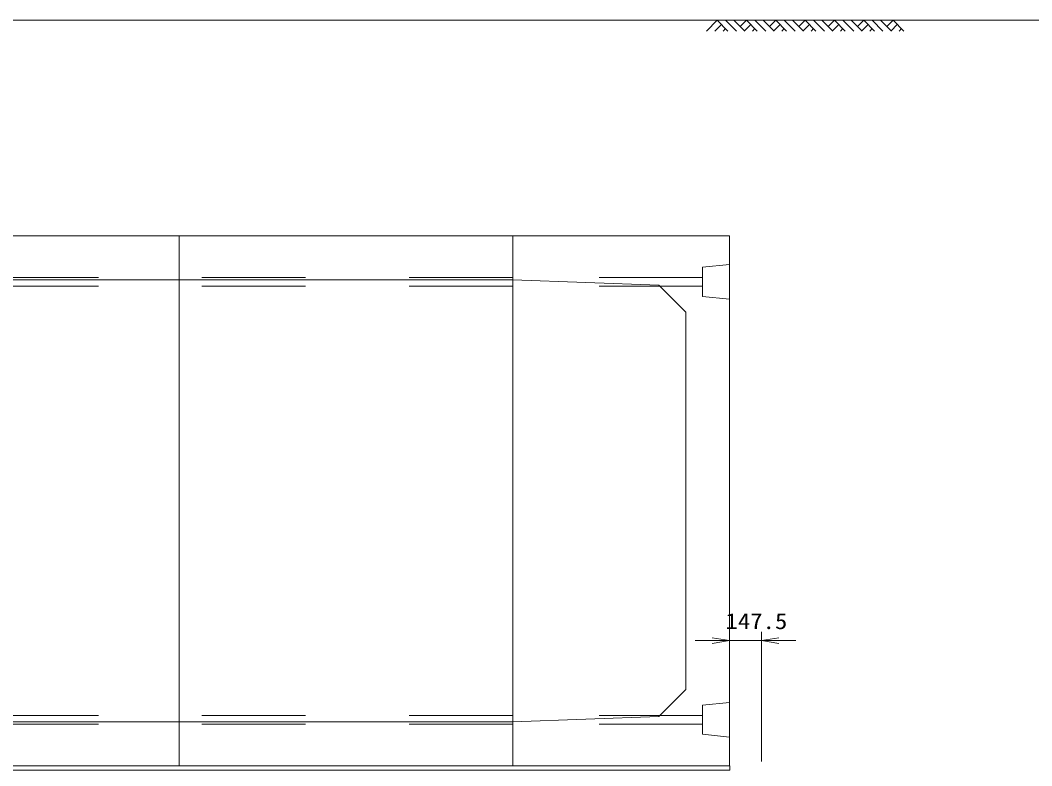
# Model space of a CAD drawing. Units: millimetres at full size; details may follow other scales. Extents: x 0 to 33600, y -111040 to -87280.
# Drawn here: x 25288 to 29975, y -95486 to -92030 of the extents above; entities that cross this region are included whole.
import ezdxf
from ezdxf.enums import TextEntityAlignment as Align

# ---------------------------------------------------------------- set-up
doc = ezdxf.new("R2010")
doc.units = ezdxf.units.MM
doc.header["$LTSCALE"] = 80.0044
doc.linetypes.add('DASHED_SPACED', pattern=[12, 6, -6])
for name, color, linetype, lineweight in [('0_2', 4, 'Continuous', 13), ('寸法', 6, 'Continuous', 13), ('ﾊｯﾁﾝｸﾞ', 4, 'Continuous', 9)]:
    doc.layers.add(name, color=color, linetype=linetype, lineweight=lineweight)
doc.styles.add('ＭＳ ゴシック', font='')
doc.styles.get('ＭＳ ゴシック').set_extended_font_data('MS Gothic')

# ---------------------------------------------------------------- blocks, each defined once
blk = doc.blocks.new('open_arrow')
at = {"color": 0, "linetype": 'Continuous', "lineweight": -2}
blk.add_lwpolyline([(7.5, 1.25), (0, 0), (7.5, -1.25)], dxfattribs=at)

msp = doc.modelspace()

# ---------------------------------------------------------------- linework, layer by layer
at = {"layer": '0_2'}
msp.add_line((30725, -92030), (14500, -92030), dxfattribs=at)
at = {"layer": '0_2', "linetype": 'DASHED_SPACED'}
for p, q in [((27570, -93223), (22935, -93223)), ((28450, -93223), (27570, -93223)), ((27570, -93263), (22935, -93263)), ((28450, -93263), (27570, -93263)), ((27570, -95253), (22935, -95253)), ((28450, -95253), (27570, -95253)), ((27570, -95293), (22935, -95293)), ((28450, -95293), (27570, -95293))]:
    msp.add_line(p, q, dxfattribs=at)
at = {"layer": '0_2', "color": 3}
for p, q in [((27570, -93233), (22935, -93233)), ((27570, -95283), (22935, -95283))]:
    msp.add_line(p, q, dxfattribs=at)
for points in [[(26025, -95486), (24480, -95486), (24480, -93030), (26025, -93030)], [(27570, -95486), (26025, -95486), (26025, -93030), (27570, -93030)], [(27570, -93030), (28575, -93030), (28575, -95486), (27570, -95486)]]:
    msp.add_lwpolyline(points, close=True, dxfattribs=at)
at = {"layer": '0_2', "linetype": 'DASHED_SPACED'}
for points in [[(28575, -93323), (28450, -93310.5), (28450, -93175.5), (28575, -93163)], [(28575, -95193), (28450, -95205.5), (28450, -95340.5), (28575, -95353)]]:
    msp.add_lwpolyline(points, close=True, dxfattribs=at)
at = {"layer": '0_2', "color": 3}
msp.add_lwpolyline([(27570, -93233), (28247, -93258), (28372, -93383), (28372, -95133), (28247, -95258), (27570, -95283)], dxfattribs=at)
at = {"layer": '寸法'}
for p, q in [((28575, -95446), (28575, -94866)), ((28722.5, -95466), (28722.5, -94866)), ((28415, -94906), (28882.5, -94906))]:
    msp.add_line(p, q, dxfattribs=at)
at = {"layer": 'ﾊｯﾁﾝｸﾞ'}
for p, q in [((28467.35, -92080), (28517.35, -92030)), ((28506.24, -92080), (28536.8, -92049.44)), ((28517.35, -92030), (28567.35, -92080)), ((28556.24, -92030), (28606.24, -92080)), ((28595.13, -92030), (28645.13, -92080)), ((28624.18, -92059.05), (28653.24, -92030)), ((28643.63, -92078.5), (28672.68, -92049.44)), ((28653.24, -92030), (28703.24, -92080)), ((28692.13, -92030), (28742.13, -92080)), ((28731.02, -92030), (28781.02, -92080)), ((28760.07, -92059.05), (28789.12, -92030)), ((28779.51, -92078.5), (28808.56, -92049.44)), ((28789.12, -92030), (28839.12, -92080)), ((28828.01, -92030), (28878.01, -92080)), ((28866.9, -92030), (28916.9, -92080)), ((28895.95, -92059.05), (28925, -92030)), ((28915.39, -92078.5), (28944.44, -92049.44)), ((28925, -92030), (28975, -92080)), ((28963.89, -92030), (29013.89, -92080)), ((29002.78, -92030), (29052.78, -92080)), ((29031.83, -92059.05), (29060.88, -92030)), ((29051.28, -92078.5), (29080.33, -92049.44)), ((29060.88, -92030), (29110.88, -92080)), ((29099.77, -92030), (29149.77, -92080)), ((29138.66, -92030), (29188.66, -92080)), ((29167.71, -92059.05), (29196.76, -92030)), ((29187.16, -92078.5), (29216.21, -92049.44)), ((29196.76, -92030), (29246.76, -92080)), ((29235.65, -92030), (29285.65, -92080)), ((29274.54, -92030), (29324.54, -92080)), ((29303.59, -92059.05), (29332.65, -92030)), ((29323.04, -92078.5), (29352.09, -92049.44)), ((29332.65, -92030), (29382.65, -92080)), ((28545.13, -92080), (28556.24, -92068.89)), ((28681.02, -92080), (28692.13, -92068.89)), ((28816.9, -92080), (28828.01, -92068.89)), ((28952.78, -92080), (28963.89, -92068.89)), ((29088.66, -92080), (29099.77, -92068.89)), ((29224.54, -92080), (29235.65, -92068.89)), ((29360.43, -92080), (29371.54, -92068.89))]:
    msp.add_line(p, q, dxfattribs=at)
msp.add_lwpolyline([(18227.5, -95506), (28575.5, -95506), (28575.5, -95486), (18227.5, -95486)], close=True, dxfattribs=at)

# ---------------------------------------------------------------- block references
at = {"layer": '寸法', "xscale": 10.7, "yscale": 10.7, "rotation": 180}
msp.add_blockref('open_arrow', (28575, -94906), dxfattribs=at)
at = {"layer": '寸法', "xscale": 10.7, "yscale": 10.7}
msp.add_blockref('open_arrow', (28722.5, -94906), dxfattribs=at)

# ---------------------------------------------------------------- texts
at = {"layer": '寸法', "style": 'ＭＳ ゴシック', "width": 1.15}
msp.add_text('147.5', height=73.31, dxfattribs=at).set_placement((28699, -94816), align=Align.MIDDLE_CENTER)

doc.saveas('drawing.dxf')
